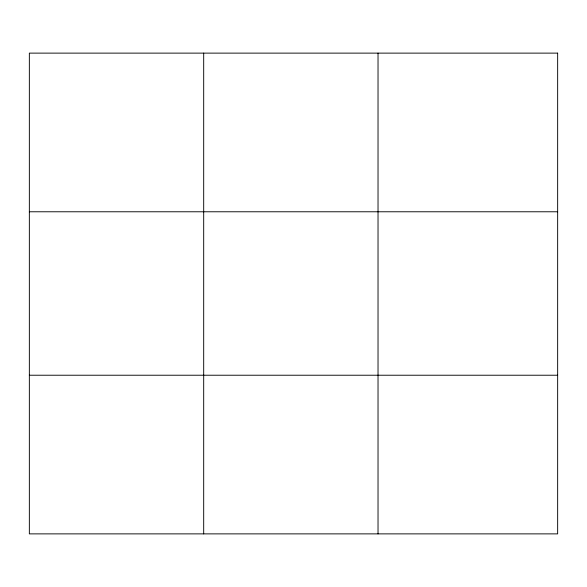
<?xml version="1.0" encoding="UTF-8"?>
<svg xmlns="http://www.w3.org/2000/svg" width="587" height="587" viewBox="0 0 587 587"><rect width="100%" height="100%" fill="white"/><g stroke="black" fill="none" stroke-linecap="round" stroke-linejoin="round"><path stroke-width="0.88" d="M203.689 533.877L203.689 53.124M378.028 533.877L378.028 53.124M29.35 211.775L557.65 211.775M29.35 375.225L557.65 375.225M557.65 53.124L557.65 533.877L29.35 533.877L29.35 53.124L557.65 53.124"/></g></svg>
